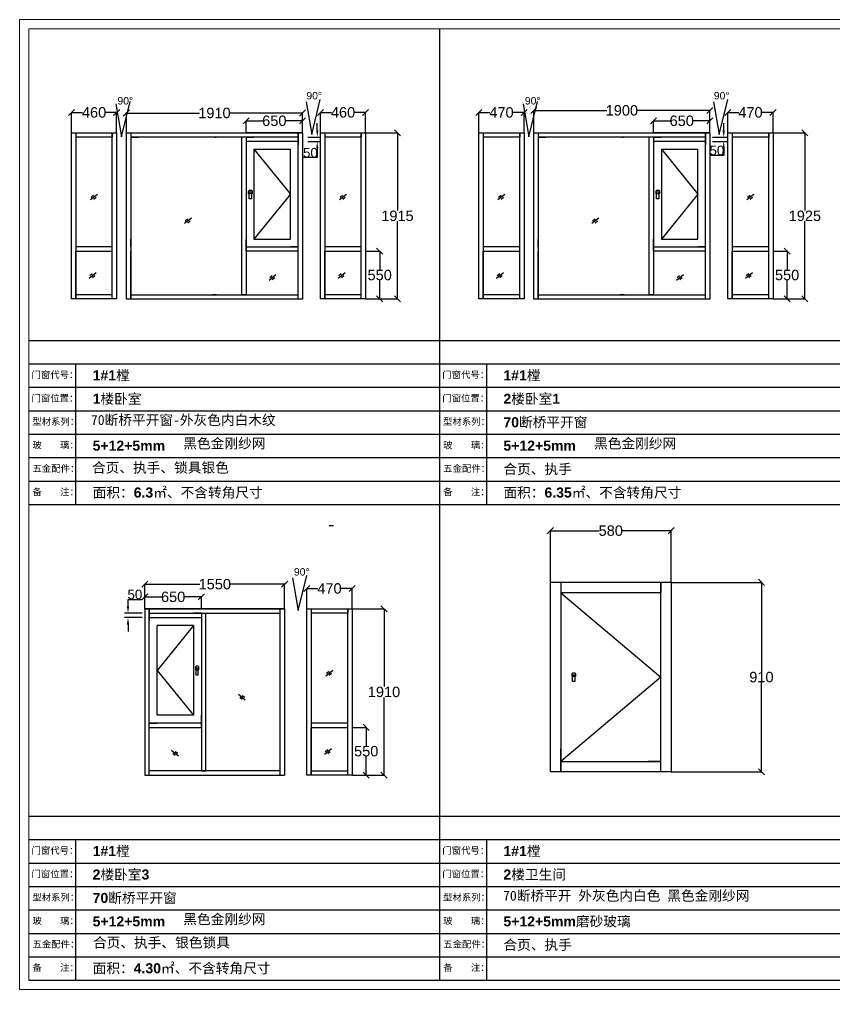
# Model space of a CAD drawing. Header units: inches. Extents: x -138455 to 599497, y -747149 to 13167.
# Drawn here: x 18100 to 27494, y 1802 to 12980 of the extents above; entities that cross this region are included whole.
import ezdxf

# ---------------------------------------------------------------- set-up
doc = ezdxf.new("R2010")
doc.units = ezdxf.units.IN
doc.header["$MEASUREMENT"] = 0
doc.header["$PDMODE"] = 35
doc.header["$PDSIZE"] = -3
doc.layers.add('0 @ 1', color=7, linetype='Continuous')
doc.styles.add('Annotative', font='arialbd.ttf')
doc.styles.add('MtXpl_', font='')
doc.styles.get("Standard").update_dxf_attribs({"font": 'arial.ttf'})
doc.styles.get('MtXpl_').set_extended_font_data('SimSun')
doc.dimstyles.new('Annotative', dxfattribs={"dimscale": 0, "dimtxt": 120, "dimasz": 70, "dimexe": 0.18, "dimexo": 0.0625, "dimgap": 0.09, "dimtad": 0, "dimtih": 1, "dimtoh": 1, "dimdec": 0, "dimzin": 0, "dimdsep": 46, "dimtxsty": 'Standard', "dimblk": 'OBLIQUE', "dimcen": 0.09, "dimadec": 0, "dimazin": 0, "dimtfac": 1, "dimtdec": 0, "dimtofl": 0, "dimtmove": 0, "dimatfit": 3, "dimfxl": 0, "dimtolj": 1, "dimtzin": 0, "dimarcsym": 0})
doc.dimstyles.get("Standard").update_dxf_attribs({"dimtxt": 80, "dimasz": 70, "dimexe": 40, "dimexo": 80, "dimgap": 0, "dimtad": 1, "dimtih": 1, "dimtoh": 1, "dimdec": 0, "dimzin": 0, "dimdsep": 46, "dimtxsty": 'Standard', "dimcen": 0.09, "dimadec": 0, "dimazin": 0, "dimtfac": 1, "dimtdec": 0, "dimtofl": 0, "dimtmove": 0, "dimatfit": 3, "dimfxl": 0, "dimtolj": 1, "dimtzin": 0, "dimarcsym": 0})

# ---------------------------------------------------------------- blocks, each defined once
blk = doc.blocks.new('_Oblique')
at = {"color": 0, "linetype": 'ByBlock', "lineweight": -2}
blk.add_line((-0.5, -0.5), (0.5, 0.5), dxfattribs=at)
blk = doc.blocks.new('*D333')
at = {"color": 0, "lineweight": -2, "transparency": 16777216}
for p, q in [((23396, 11674), (23396, 11908)), ((23396, 11908), (23521, 11908)), ((23916, 11908), (23791, 11908)), ((23916, 11674), (23916, 11908))]:
    blk.add_line(p, q, dxfattribs=at)
at = {"layer": 'Defpoints', "color": 0, "transparency": 16777216}
for p in [(23916, 11908), (23396, 11674), (23916, 11674)]:
    blk.add_point(p, dxfattribs=at)
at = {"color": 0, "lineweight": -2, "transparency": 16777216, "xscale": 70, "yscale": 70, "zscale": 70, "rotation": 180}
blk.add_blockref('_Oblique', (23396, 11908), dxfattribs=at)
at = {"color": 0, "lineweight": -2, "transparency": 16777216, "xscale": 70, "yscale": 70, "zscale": 70}
blk.add_blockref('_Oblique', (23916, 11908), dxfattribs=at)
at = {"color": 0, "transparency": 16777216, "insert": (23656, 11908), "char_height": 120, "attachment_point": 5}
blk.add_mtext('\\A1;470', dxfattribs=at)
blk = doc.blocks.new('*D334')
at = {"color": 0, "lineweight": -2, "transparency": 16777216}
for p, q in [((26265, 11674), (26265, 11908)), ((26265, 11908), (26390, 11908)), ((26785, 11908), (26660, 11908)), ((26785, 11674), (26785, 11908))]:
    blk.add_line(p, q, dxfattribs=at)
at = {"layer": 'Defpoints', "color": 0, "transparency": 16777216}
for p in [(26785, 11908), (26265, 11674), (26785, 11674)]:
    blk.add_point(p, dxfattribs=at)
at = {"color": 0, "lineweight": -2, "transparency": 16777216, "xscale": 70, "yscale": 70, "zscale": 70, "rotation": 180}
blk.add_blockref('_Oblique', (26265, 11908), dxfattribs=at)
at = {"color": 0, "lineweight": -2, "transparency": 16777216, "xscale": 70, "yscale": 70, "zscale": 70}
blk.add_blockref('_Oblique', (26785, 11908), dxfattribs=at)
at = {"color": 0, "transparency": 16777216, "insert": (26525, 11908), "char_height": 120, "attachment_point": 5}
blk.add_mtext('\\A1;470', dxfattribs=at)
blk = doc.blocks.new('*D335')
at = {"color": 0, "lineweight": -2, "transparency": 16777216}
for p, q in [((26785, 11674), (27153, 11674)), ((27152, 11674), (27152, 10777)), ((27152, 9759), (27152, 10655)), ((26785, 9759), (27153, 9759))]:
    blk.add_line(p, q, dxfattribs=at)
at = {"layer": 'Defpoints', "color": 0, "transparency": 16777216}
for p in [(26785, 11674), (26785, 9759), (27152, 9759)]:
    blk.add_point(p, dxfattribs=at)
at = {"color": 0, "lineweight": -2, "transparency": 16777216, "xscale": 70, "yscale": 70, "zscale": 70}
for p, rotation in [((27152, 11674), 90), ((27152, 9759), 270)]:
    blk.add_blockref('_Oblique', p, dxfattribs=dict(at, rotation=rotation))
at = {"color": 0, "transparency": 16777216, "insert": (27152, 10716), "char_height": 120, "attachment_point": 5}
blk.add_mtext('\\A1;1925', dxfattribs=at)
blk = doc.blocks.new('*D336')
at = {"color": 0, "lineweight": -2, "transparency": 16777216}
for p, q in [((26785, 10309), (26947, 10309)), ((26947, 10309), (26947, 10095)), ((26947, 9759), (26947, 9972)), ((26785, 9759), (26947, 9759))]:
    blk.add_line(p, q, dxfattribs=at)
at = {"layer": 'Defpoints', "color": 0, "transparency": 16777216}
for p in [(26785, 10309), (26947, 10309), (26785, 9759)]:
    blk.add_point(p, dxfattribs=at)
at = {"color": 0, "lineweight": -2, "transparency": 16777216, "xscale": 70, "yscale": 70, "zscale": 70}
for p, rotation in [((26947, 10309), 90), ((26947, 9759), 270)]:
    blk.add_blockref('_Oblique', p, dxfattribs=dict(at, rotation=rotation))
at = {"color": 0, "transparency": 16777216, "insert": (26947, 10034), "char_height": 120, "attachment_point": 5}
blk.add_mtext('\\A1;550', dxfattribs=at)
blk = doc.blocks.new('*D337')
at = {"color": 0, "lineweight": -2, "transparency": 16777216}
for p, q in [((25408, 11673), (25408, 11811)), ((25408, 11811), (25600, 11811)), ((26058, 11811), (25866, 11811)), ((26058, 11673), (26058, 11811))]:
    blk.add_line(p, q, dxfattribs=at)
at = {"layer": 'Defpoints', "color": 0, "transparency": 16777216}
for p in [(25408, 11811), (25408, 11673), (26058, 11673)]:
    blk.add_point(p, dxfattribs=at)
at = {"color": 0, "lineweight": -2, "transparency": 16777216, "xscale": 70, "yscale": 70, "zscale": 70, "rotation": 180}
blk.add_blockref('_Oblique', (25408, 11811), dxfattribs=at)
at = {"color": 0, "lineweight": -2, "transparency": 16777216, "xscale": 70, "yscale": 70, "zscale": 70}
blk.add_blockref('_Oblique', (26058, 11811), dxfattribs=at)
at = {"color": 0, "transparency": 16777216, "insert": (25733, 11811), "char_height": 120, "attachment_point": 5}
blk.add_mtext('\\A1;650', dxfattribs=at)
blk = doc.blocks.new('*D338')
at = {"color": 0, "lineweight": -2, "transparency": 16777216}
for p, q in [((24028, 11673), (24028, 11932)), ((24028, 11931), (24869, 11931)), ((26058, 11931), (25216, 11931)), ((26058, 11673), (26058, 11932))]:
    blk.add_line(p, q, dxfattribs=at)
at = {"layer": 'Defpoints', "color": 0, "transparency": 16777216}
for p in [(26058, 11931), (24028, 11673), (26058, 11673)]:
    blk.add_point(p, dxfattribs=at)
at = {"color": 0, "lineweight": -2, "transparency": 16777216, "xscale": 70, "yscale": 70, "zscale": 70, "rotation": 180}
blk.add_blockref('_Oblique', (24028, 11931), dxfattribs=at)
at = {"color": 0, "lineweight": -2, "transparency": 16777216, "xscale": 70, "yscale": 70, "zscale": 70}
blk.add_blockref('_Oblique', (26058, 11931), dxfattribs=at)
at = {"color": 0, "transparency": 16777216, "insert": (25043, 11931), "char_height": 120, "attachment_point": 5}
blk.add_mtext('\\A1;1900', dxfattribs=at)
blk = doc.blocks.new('*D350')
at = {"color": 0, "lineweight": -2, "transparency": 16777216}
for p, q in [((21414, 6188), (21414, 6423)), ((21414, 6423), (21539, 6423)), ((21934, 6423), (21809, 6423)), ((21934, 6188), (21934, 6423))]:
    blk.add_line(p, q, dxfattribs=at)
at = {"layer": 'Defpoints', "color": 0, "transparency": 16777216}
for p in [(21934, 6423), (21414, 6188), (21934, 6188)]:
    blk.add_point(p, dxfattribs=at)
at = {"color": 0, "lineweight": -2, "transparency": 16777216, "xscale": 70, "yscale": 70, "zscale": 70, "rotation": 180}
blk.add_blockref('_Oblique', (21414, 6423), dxfattribs=at)
at = {"color": 0, "lineweight": -2, "transparency": 16777216, "xscale": 70, "yscale": 70, "zscale": 70}
blk.add_blockref('_Oblique', (21934, 6423), dxfattribs=at)
at = {"color": 0, "transparency": 16777216, "insert": (21674, 6423), "char_height": 120, "attachment_point": 5}
blk.add_mtext('\\A1;470', dxfattribs=at)
blk = doc.blocks.new('*D351')
at = {"color": 0, "lineweight": -2, "transparency": 16777216}
for p, q in [((21934, 6188), (22302, 6188)), ((22302, 6188), (22302, 5292)), ((22302, 4273), (22302, 5169)), ((21934, 4273), (22302, 4273))]:
    blk.add_line(p, q, dxfattribs=at)
at = {"layer": 'Defpoints', "color": 0, "transparency": 16777216}
for p in [(21934, 6188), (21934, 4273), (22302, 4273)]:
    blk.add_point(p, dxfattribs=at)
at = {"color": 0, "lineweight": -2, "transparency": 16777216, "xscale": 70, "yscale": 70, "zscale": 70}
for p, rotation in [((22302, 6188), 90), ((22302, 4273), 270)]:
    blk.add_blockref('_Oblique', p, dxfattribs=dict(at, rotation=rotation))
at = {"color": 0, "transparency": 16777216, "insert": (22302, 5231), "char_height": 120, "attachment_point": 5}
blk.add_mtext('\\A1;1910', dxfattribs=at)
blk = doc.blocks.new('*D352')
at = {"color": 0, "lineweight": -2, "transparency": 16777216}
for p, q in [((21934, 4823), (22097, 4823)), ((22097, 4823), (22097, 4610)), ((22097, 4273), (22097, 4487)), ((21934, 4273), (22097, 4273))]:
    blk.add_line(p, q, dxfattribs=at)
at = {"layer": 'Defpoints', "color": 0, "transparency": 16777216}
for p in [(21934, 4823), (22097, 4823), (21934, 4273)]:
    blk.add_point(p, dxfattribs=at)
at = {"color": 0, "lineweight": -2, "transparency": 16777216, "xscale": 70, "yscale": 70, "zscale": 70}
for p, rotation in [((22097, 4823), 90), ((22097, 4273), 270)]:
    blk.add_blockref('_Oblique', p, dxfattribs=dict(at, rotation=rotation))
at = {"color": 0, "transparency": 16777216, "insert": (22097, 4548), "char_height": 120, "attachment_point": 5}
blk.add_mtext('\\A1;550', dxfattribs=at)
blk = doc.blocks.new('*D359')
at = {"color": 0, "lineweight": -2, "transparency": 16777216}
for p, q in [((24219, 6495), (24219, 7089)), ((24219, 7089), (24783, 7089)), ((25611, 7089), (25048, 7089)), ((25611, 6495), (25611, 7089))]:
    blk.add_line(p, q, dxfattribs=at)
at = {"layer": 'Defpoints', "color": 0, "transparency": 16777216}
for p in [(25611, 7089), (24219, 6494), (25611, 6494)]:
    blk.add_point(p, dxfattribs=at)
at = {"color": 0, "lineweight": -2, "transparency": 16777216, "xscale": 70, "yscale": 70, "zscale": 70, "rotation": 180}
blk.add_blockref('_Oblique', (24219, 7089), dxfattribs=at)
at = {"color": 0, "lineweight": -2, "transparency": 16777216, "xscale": 70, "yscale": 70, "zscale": 70}
blk.add_blockref('_Oblique', (25611, 7089), dxfattribs=at)
at = {"color": 0, "transparency": 16777216, "insert": (24915, 7089), "char_height": 120, "attachment_point": 5}
blk.add_mtext('\\A1;580', dxfattribs=at)
blk = doc.blocks.new('*D360')
at = {"color": 0, "lineweight": -2, "transparency": 16777216}
for p, q in [((25611, 6494), (26651, 6494)), ((26651, 6494), (26651, 5464)), ((26651, 4310), (26651, 5341)), ((25611, 4310), (26651, 4310))]:
    blk.add_line(p, q, dxfattribs=at)
at = {"layer": 'Defpoints', "color": 0, "transparency": 16777216}
for p in [(25611, 6494), (25611, 4310), (26651, 4310)]:
    blk.add_point(p, dxfattribs=at)
at = {"color": 0, "lineweight": -2, "transparency": 16777216, "xscale": 70, "yscale": 70, "zscale": 70}
for p, rotation in [((26651, 6494), 90), ((26651, 4310), 270)]:
    blk.add_blockref('_Oblique', p, dxfattribs=dict(at, rotation=rotation))
at = {"color": 0, "transparency": 16777216, "insert": (26651, 5402), "char_height": 120, "attachment_point": 5}
blk.add_mtext('\\A1;910', dxfattribs=at)
blk = doc.blocks.new('*D339')
at = {"color": 0, "lineweight": -2, "transparency": 16777216}
for p, q in [((19547, 6188), (19547, 6326)), ((19547, 6326), (19739, 6326)), ((20197, 6326), (20005, 6326)), ((20197, 6188), (20197, 6326))]:
    blk.add_line(p, q, dxfattribs=at)
at = {"layer": 'Defpoints', "color": 0, "transparency": 16777216}
for p in [(20197, 6326), (19547, 6188), (20197, 6188)]:
    blk.add_point(p, dxfattribs=at)
at = {"color": 0, "lineweight": -2, "transparency": 16777216, "xscale": 70, "yscale": 70, "zscale": 70, "rotation": 180}
blk.add_blockref('_Oblique', (19547, 6326), dxfattribs=at)
at = {"color": 0, "lineweight": -2, "transparency": 16777216, "xscale": 70, "yscale": 70, "zscale": 70}
blk.add_blockref('_Oblique', (20197, 6326), dxfattribs=at)
at = {"color": 0, "transparency": 16777216, "insert": (19872, 6326), "char_height": 120, "attachment_point": 5}
blk.add_mtext('\\A1;650', dxfattribs=at)
blk = doc.blocks.new('*D340')
at = {"color": 0, "lineweight": -2, "transparency": 16777216}
for p, q in [((19547, 6188), (19547, 6472)), ((19547, 6472), (20179, 6472)), ((21157, 6472), (20525, 6472)), ((21157, 6188), (21157, 6472))]:
    blk.add_line(p, q, dxfattribs=at)
at = {"layer": 'Defpoints', "color": 0, "transparency": 16777216}
for p in [(19547, 6472), (19547, 6188), (21157, 6188)]:
    blk.add_point(p, dxfattribs=at)
at = {"color": 0, "lineweight": -2, "transparency": 16777216, "xscale": 70, "yscale": 70, "zscale": 70, "rotation": 180}
blk.add_blockref('_Oblique', (19547, 6472), dxfattribs=at)
at = {"color": 0, "lineweight": -2, "transparency": 16777216, "xscale": 70, "yscale": 70, "zscale": 70}
blk.add_blockref('_Oblique', (21157, 6472), dxfattribs=at)
at = {"color": 0, "transparency": 16777216, "insert": (20352, 6472), "char_height": 120, "attachment_point": 5}
blk.add_mtext('\\A1;1550', dxfattribs=at)
blk = doc.blocks.new('*D361')
at = {"color": 0, "lineweight": -2, "transparency": 16777216}
for p, q in [((18701, 11674), (18701, 11908)), ((18701, 11908), (18826, 11908)), ((19221, 11908), (19096, 11908)), ((19221, 11674), (19221, 11908))]:
    blk.add_line(p, q, dxfattribs=at)
at = {"layer": 'Defpoints', "color": 0, "transparency": 16777216}
for p in [(19221, 11908), (18701, 11674), (19221, 11674)]:
    blk.add_point(p, dxfattribs=at)
at = {"color": 0, "lineweight": -2, "transparency": 16777216, "xscale": 70, "yscale": 70, "zscale": 70, "rotation": 180}
blk.add_blockref('_Oblique', (18701, 11908), dxfattribs=at)
at = {"color": 0, "lineweight": -2, "transparency": 16777216, "xscale": 70, "yscale": 70, "zscale": 70}
blk.add_blockref('_Oblique', (19221, 11908), dxfattribs=at)
at = {"color": 0, "transparency": 16777216, "insert": (18961, 11908), "char_height": 120, "attachment_point": 5}
blk.add_mtext('\\A1;460', dxfattribs=at)
blk = doc.blocks.new('*D362')
at = {"color": 0, "lineweight": -2, "transparency": 16777216}
for p, q in [((19333, 11672), (19333, 11901)), ((19333, 11901), (20175, 11901)), ((21363, 11901), (20521, 11901)), ((21363, 11672), (21363, 11901))]:
    blk.add_line(p, q, dxfattribs=at)
at = {"layer": 'Defpoints', "color": 0, "transparency": 16777216}
for p in [(21363, 11901), (19333, 11672), (21363, 11672)]:
    blk.add_point(p, dxfattribs=at)
at = {"color": 0, "lineweight": -2, "transparency": 16777216, "xscale": 70, "yscale": 70, "zscale": 70, "rotation": 180}
blk.add_blockref('_Oblique', (19333, 11901), dxfattribs=at)
at = {"color": 0, "lineweight": -2, "transparency": 16777216, "xscale": 70, "yscale": 70, "zscale": 70}
blk.add_blockref('_Oblique', (21363, 11901), dxfattribs=at)
at = {"color": 0, "transparency": 16777216, "insert": (20348, 11901), "char_height": 120, "attachment_point": 5}
blk.add_mtext('\\A1;1910', dxfattribs=at)
blk = doc.blocks.new('*D363')
at = {"color": 0, "lineweight": -2, "transparency": 16777216}
for p, q in [((21570, 11674), (21570, 11908)), ((21570, 11908), (21695, 11908)), ((22090, 11908), (21965, 11908)), ((22090, 11674), (22090, 11908))]:
    blk.add_line(p, q, dxfattribs=at)
at = {"layer": 'Defpoints', "color": 0, "transparency": 16777216}
for p in [(22090, 11908), (21570, 11674), (22090, 11674)]:
    blk.add_point(p, dxfattribs=at)
at = {"color": 0, "lineweight": -2, "transparency": 16777216, "xscale": 70, "yscale": 70, "zscale": 70, "rotation": 180}
blk.add_blockref('_Oblique', (21570, 11908), dxfattribs=at)
at = {"color": 0, "lineweight": -2, "transparency": 16777216, "xscale": 70, "yscale": 70, "zscale": 70}
blk.add_blockref('_Oblique', (22090, 11908), dxfattribs=at)
at = {"color": 0, "transparency": 16777216, "insert": (21830, 11908), "char_height": 120, "attachment_point": 5}
blk.add_mtext('\\A1;460', dxfattribs=at)
blk = doc.blocks.new('*D364')
at = {"color": 0, "lineweight": -2, "transparency": 16777216}
for p, q in [((22090, 11674), (22458, 11674)), ((22457, 11674), (22457, 10777)), ((22457, 9759), (22457, 10655)), ((22090, 9759), (22458, 9759))]:
    blk.add_line(p, q, dxfattribs=at)
at = {"layer": 'Defpoints', "color": 0, "transparency": 16777216}
for p in [(22090, 11674), (22090, 9759), (22457, 9759)]:
    blk.add_point(p, dxfattribs=at)
at = {"color": 0, "lineweight": -2, "transparency": 16777216, "xscale": 70, "yscale": 70, "zscale": 70}
for p, rotation in [((22457, 11674), 90), ((22457, 9759), 270)]:
    blk.add_blockref('_Oblique', p, dxfattribs=dict(at, rotation=rotation))
at = {"color": 0, "transparency": 16777216, "insert": (22457, 10716), "char_height": 120, "attachment_point": 5}
blk.add_mtext('\\A1;1915', dxfattribs=at)
blk = doc.blocks.new('*D365')
at = {"color": 0, "lineweight": -2, "transparency": 16777216}
for p, q in [((22090, 10309), (22252, 10309)), ((22252, 10309), (22252, 10095)), ((22252, 9759), (22252, 9972)), ((22090, 9759), (22252, 9759))]:
    blk.add_line(p, q, dxfattribs=at)
at = {"layer": 'Defpoints', "color": 0, "transparency": 16777216}
for p in [(22090, 10309), (22252, 10309), (22090, 9759)]:
    blk.add_point(p, dxfattribs=at)
at = {"color": 0, "lineweight": -2, "transparency": 16777216, "xscale": 70, "yscale": 70, "zscale": 70}
for p, rotation in [((22252, 10309), 90), ((22252, 9759), 270)]:
    blk.add_blockref('_Oblique', p, dxfattribs=dict(at, rotation=rotation))
at = {"color": 0, "transparency": 16777216, "insert": (22252, 10034), "char_height": 120, "attachment_point": 5}
blk.add_mtext('\\A1;550', dxfattribs=at)
blk = doc.blocks.new('*D366')
at = {"color": 0, "lineweight": -2, "transparency": 16777216}
for p, q in [((20713, 11673), (20713, 11811)), ((20713, 11811), (20905, 11811)), ((21363, 11811), (21171, 11811)), ((21363, 11673), (21363, 11811))]:
    blk.add_line(p, q, dxfattribs=at)
at = {"layer": 'Defpoints', "color": 0, "transparency": 16777216}
for p in [(20713, 11811), (20713, 11673), (21363, 11673)]:
    blk.add_point(p, dxfattribs=at)
at = {"color": 0, "lineweight": -2, "transparency": 16777216, "xscale": 70, "yscale": 70, "zscale": 70, "rotation": 180}
blk.add_blockref('_Oblique', (20713, 11811), dxfattribs=at)
at = {"color": 0, "lineweight": -2, "transparency": 16777216, "xscale": 70, "yscale": 70, "zscale": 70}
blk.add_blockref('_Oblique', (21363, 11811), dxfattribs=at)
at = {"color": 0, "transparency": 16777216, "insert": (21038, 11811), "char_height": 120, "attachment_point": 5}
blk.add_mtext('\\A1;650', dxfattribs=at)
blk = doc.blocks.new('*D332')
at = {"color": 0, "lineweight": -2, "transparency": 16777216}
for p, q in [((21533, 11703), (21533, 11783)), ((21423, 11623), (21573, 11623)), ((21423, 11573), (21573, 11573)), ((21533, 11493), (21533, 11387)), ((21533, 11387), (21376, 11387))]:
    blk.add_line(p, q, dxfattribs=at)
at = {"color": 0, "transparency": 16777216}
for points in [[(21520, 11703), (21546, 11703), (21533, 11623)], [(21520, 11493), (21546, 11493), (21533, 11573)]]:
    blk.add_solid(points, dxfattribs=at)
at = {"layer": 'Defpoints', "color": 0, "transparency": 16777216}
for p in [(21343, 11623), (21343, 11573), (21533, 11573)]:
    blk.add_point(p, dxfattribs=at)
at = {"color": 0, "transparency": 16777216, "insert": (21454, 11443), "char_height": 110, "attachment_point": 5}
blk.add_mtext('\\A1;50', dxfattribs=at)
blk = doc.blocks.new('*D367')
at = {"color": 0, "lineweight": -2, "transparency": 16777216}
for p, q in [((26217, 11703), (26217, 11783)), ((26088, 11623), (26257, 11623)), ((26088, 11573), (26257, 11573)), ((26217, 11413), (26060, 11413)), ((26217, 11493), (26217, 11413))]:
    blk.add_line(p, q, dxfattribs=at)
at = {"color": 0, "transparency": 16777216}
for points in [[(26203, 11703), (26230, 11703), (26217, 11623)], [(26203, 11493), (26230, 11493), (26217, 11573)]]:
    blk.add_solid(points, dxfattribs=at)
at = {"layer": 'Defpoints', "color": 0, "transparency": 16777216}
for p in [(26008, 11623), (26008, 11573), (26217, 11623)]:
    blk.add_point(p, dxfattribs=at)
at = {"color": 0, "transparency": 16777216, "insert": (26138, 11469), "char_height": 110, "attachment_point": 5}
blk.add_mtext('\\A1;50', dxfattribs=at)
blk = doc.blocks.new('*D369')
at = {"color": 0, "lineweight": -2, "transparency": 16777216}
for p, q in [((19352, 6218), (19352, 6298)), ((19352, 6298), (19509, 6298)), ((19517, 6138), (19312, 6138)), ((19517, 6088), (19312, 6088)), ((19352, 6008), (19352, 5928))]:
    blk.add_line(p, q, dxfattribs=at)
at = {"color": 0, "transparency": 16777216}
for points in [[(19339, 6218), (19365, 6218), (19352, 6138)], [(19339, 6008), (19365, 6008), (19352, 6088)]]:
    blk.add_solid(points, dxfattribs=at)
at = {"layer": 'Defpoints', "color": 0, "transparency": 16777216}
for p in [(19352, 6138), (19597, 6138), (19597, 6088)]:
    blk.add_point(p, dxfattribs=at)
at = {"color": 0, "transparency": 16777216, "insert": (19431, 6354), "char_height": 110, "attachment_point": 5}
blk.add_mtext('\\A1;50', dxfattribs=at)

msp = doc.modelspace()

# ---------------------------------------------------------------- linework, layer by layer
at = {"lineweight": 5}
for p, q in [((18100.4, 12979.8), (34138.4, 12979.8)), ((18100.4, 12979.8), (18100.4, 1801.8)), ((18208.4, 12871.8), (34030.4, 12871.8)), ((18208.4, 12871.8), (18208.4, 1909.8)), ((18208.4, 1909.8), (34030.4, 1909.8)), ((18100.4, 1801.8), (34138.4, 1801.8))]:
    msp.add_line(p, q, dxfattribs=at)
for p, q in [((22942, 12871.8), (22942, 1909.8)), ((19211.2, 12005.5), (19276.9, 11628.1)), ((19276.9, 11628.1), (19374.9, 12032)), ((21404, 12031.9), (21469.7, 11654.5)), ((21469.7, 11654.5), (21567.6, 12058.4)), ((23906.2, 12005.5), (23971.9, 11628.1)), ((23971.9, 11628.1), (24069.8, 12032)), ((26099, 12031.9), (26164.6, 11654.5)), ((26164.6, 11654.5), (26262.6, 12058.4)), ((18701.2, 11673.6), (19221.2, 11673.6)), ((18701.2, 9758.6), (18701.2, 11673.6)), ((18701.2, 11673.6), (18751.2, 11673.6)), ((18751.2, 11673.6), (18751.2, 9758.6)), ((19171.2, 9758.6), (19171.2, 11673.6)), ((19171.2, 11673.6), (19171.2, 11623.6)), ((19221.2, 11673.6), (19221.2, 9758.6)), ((19332.9, 11672.9), (21362.9, 11672.9)), ((19332.9, 9757.9), (19332.9, 11672.9)), ((19332.9, 11672.9), (19382.9, 11672.9)), ((19382.9, 11672.9), (19382.9, 9757.9)), ((21362.9, 11672.9), (20712.9, 11672.9)), ((21312.9, 9757.9), (21312.9, 11672.9)), ((21312.9, 11672.9), (21312.9, 11622.9)), ((21362.9, 11672.9), (21362.9, 9757.9)), ((21570, 11673.6), (22090, 11673.6)), ((21570, 9758.6), (21570, 11673.6)), ((21570, 11673.6), (21620, 11673.6)), ((21620, 11673.6), (21620, 9758.6)), ((22040, 9758.6), (22040, 11673.6)), ((22040, 11673.6), (22040, 11623.6)), ((22090, 11673.6), (22090, 9758.6)), ((23396.2, 11673.6), (23916.2, 11673.6)), ((23396.2, 9758.6), (23396.2, 11673.6)), ((23396.2, 11673.6), (23446.2, 11673.6)), ((23446.2, 11673.6), (23446.2, 9758.6)), ((23866.2, 9758.6), (23866.2, 11673.6)), ((23866.2, 11673.6), (23866.2, 11623.6)), ((23916.2, 11673.6), (23916.2, 9758.6)), ((24027.9, 11672.9), (26057.9, 11672.9)), ((24027.9, 9757.9), (24027.9, 11672.9)), ((24027.9, 11672.9), (24077.9, 11672.9)), ((24077.9, 11672.9), (24077.9, 9757.9)), ((26057.9, 11672.9), (25407.9, 11672.9)), ((26007.9, 9757.9), (26007.9, 11672.9)), ((26007.9, 11672.9), (26007.9, 11622.9)), ((26057.9, 11672.9), (26057.9, 9757.9)), ((26265, 11673.6), (26785, 11673.6)), ((26265, 9758.6), (26265, 11673.6)), ((26265, 11673.6), (26315, 11673.6)), ((26315, 11673.6), (26315, 9758.6)), ((26735, 9758.6), (26735, 11673.6)), ((26735, 11673.6), (26735, 11623.6)), ((26785, 11673.6), (26785, 9758.6)), ((19171.2, 11623.6), (18751.2, 11623.6)), ((21312.9, 11622.9), (19382.9, 11622.9)), ((19382.9, 11622.9), (19472.9, 11622.9)), ((20347.9, 11622.9), (20367.9, 11622.9)), ((20662.9, 9807.9), (20662.9, 11622.9)), ((20712.9, 11622.9), (20712.9, 9807.9)), ((20712.9, 11622.9), (20802.9, 11622.9)), ((20712.9, 11622.9), (20712.9, 11572.9)), ((20712.9, 11622.9), (20712.9, 11532.9)), ((21312.9, 11572.9), (20712.9, 11572.9)), ((20712.9, 11572.9), (20712.9, 11482.9)), ((21312.9, 11622.9), (21312.9, 11532.9)), ((22040, 11623.6), (21620, 11623.6)), ((23866.2, 11623.6), (23446.2, 11623.6)), ((26007.9, 11622.9), (24077.9, 11622.9)), ((24077.9, 11622.9), (24167.9, 11622.9)), ((25042.9, 11622.9), (25062.9, 11622.9)), ((25357.9, 9807.9), (25357.9, 11622.9)), ((25407.9, 11622.9), (25407.9, 9807.9)), ((25407.9, 11622.9), (25497.9, 11622.9)), ((25407.9, 11622.9), (25407.9, 11572.9)), ((25407.9, 11622.9), (25407.9, 11532.9)), ((26007.9, 11572.9), (25407.9, 11572.9)), ((25407.9, 11572.9), (25407.9, 11482.9)), ((26007.9, 11622.9), (26007.9, 11532.9)), ((26735, 11623.6), (26315, 11623.6)), ((20802.9, 11482.9), (20802.9, 10447.9)), ((20802.9, 11482.9), (21222.9, 11482.9)), ((20802.9, 11482.9), (21222.9, 10965.4)), ((21222.9, 10447.9), (21222.9, 11482.9)), ((25497.9, 11482.9), (25497.9, 10447.9)), ((25497.9, 11482.9), (25917.9, 11482.9)), ((25497.9, 11482.9), (25917.9, 10965.4)), ((25917.9, 10447.9), (25917.9, 11482.9)), ((18920.3, 10903.1), (19000.1, 10966.5)), ((18927.5, 10932.9), (18956.1, 10954.5)), ((21222.9, 10965.4), (20802.9, 10447.9)), ((21789.2, 10903.1), (21868.9, 10966.5)), ((21796.3, 10932.9), (21824.9, 10954.5)), ((23615.3, 10903.1), (23695, 10966.5)), ((23622.4, 10932.9), (23651.1, 10954.5)), ((25917.9, 10965.4), (25497.9, 10447.9)), ((26484.2, 10903.1), (26563.9, 10966.5)), ((26491.3, 10932.9), (26519.9, 10954.5)), ((18957.4, 10910), (18985.3, 10932.9)), ((21826.2, 10910), (21854.2, 10932.9)), ((23652.3, 10910), (23680.3, 10932.9)), ((26521.2, 10910), (26549.2, 10932.9)), ((20003.5, 10630.7), (20083.2, 10694)), ((20010.6, 10660.4), (20039.2, 10682)), ((20040.5, 10637.6), (20068.5, 10660.4)), ((24698.5, 10630.7), (24778.2, 10694)), ((24705.6, 10660.4), (24734.2, 10682)), ((24735.5, 10637.6), (24763.5, 10660.4)), ((19382.9, 10357.9), (19382.9, 10447.9)), ((20712.9, 10357.9), (20712.9, 10447.9)), ((20802.9, 10447.9), (21222.9, 10447.9)), ((24077.9, 10357.9), (24077.9, 10447.9)), ((25407.9, 10357.9), (25407.9, 10447.9)), ((25497.9, 10447.9), (25917.9, 10447.9)), ((19171.2, 10358.6), (18751.2, 10358.6)), ((18751.2, 9758.6), (18751.2, 10308.6)), ((18751.2, 10308.6), (19171.2, 10308.6)), ((19171.2, 10308.6), (19171.2, 10358.6)), ((19382.9, 9757.9), (19382.9, 10307.9)), ((20712.9, 10307.9), (20712.9, 10357.9)), ((20712.9, 10357.9), (21312.9, 10357.9)), ((21312.9, 10307.9), (20712.9, 10307.9)), ((21312.9, 10357.9), (21222.9, 10357.9)), ((21312.9, 10307.9), (21312.9, 10357.9)), ((21312.9, 9757.9), (21312.9, 10307.9)), ((22040, 10358.6), (21620, 10358.6)), ((21620, 9758.6), (21620, 10308.6)), ((21620, 10308.6), (22040, 10308.6)), ((22040, 10308.6), (22040, 10358.6)), ((23866.2, 10358.6), (23446.2, 10358.6)), ((23446.2, 9758.6), (23446.2, 10308.6)), ((23446.2, 10308.6), (23866.2, 10308.6)), ((23866.2, 10308.6), (23866.2, 10358.6)), ((24077.9, 9757.9), (24077.9, 10307.9)), ((25407.9, 10307.9), (25407.9, 10357.9)), ((25407.9, 10357.9), (26007.9, 10357.9)), ((26007.9, 10307.9), (25407.9, 10307.9)), ((26007.9, 10357.9), (25917.9, 10357.9)), ((26007.9, 10307.9), (26007.9, 10357.9)), ((26007.9, 9757.9), (26007.9, 10307.9)), ((26735, 10358.6), (26315, 10358.6)), ((26315, 9758.6), (26315, 10308.6)), ((26315, 10308.6), (26735, 10308.6)), ((26735, 10308.6), (26735, 10358.6)), ((18904.8, 10000.2), (18984.5, 10063.6)), ((21773.6, 10000.2), (21853.3, 10063.6)), ((23599.7, 10000.2), (23679.5, 10063.6)), ((26468.6, 10000.2), (26548.3, 10063.6)), ((18911.9, 10030), (18940.5, 10051.6)), ((18941.8, 10007.1), (18969.8, 10030)), ((20977.6, 9976.9), (21057.3, 10040.2)), ((20984.7, 10006.6), (21013.3, 10028.2)), ((21014.6, 9983.8), (21042.6, 10006.6)), ((21780.7, 10030), (21809.3, 10051.6)), ((21810.6, 10007.1), (21838.6, 10030)), ((23606.8, 10030), (23635.5, 10051.6)), ((23636.7, 10007.1), (23664.7, 10030)), ((25672.5, 9976.9), (25752.3, 10040.2)), ((25679.6, 10006.6), (25708.3, 10028.2)), ((25709.5, 9983.8), (25737.5, 10006.6)), ((26475.7, 10030), (26504.3, 10051.6)), ((26505.6, 10007.1), (26533.6, 10030)), ((19221.2, 9758.6), (18701.2, 9758.6)), ((18751.2, 9758.6), (18751.2, 9808.6)), ((18751.2, 9808.6), (19171.2, 9808.6)), ((19221.2, 9758.6), (19171.2, 9758.6)), ((21362.9, 9757.9), (19332.9, 9757.9)), ((19382.9, 9757.9), (19382.9, 9807.9)), ((19382.9, 9807.9), (21312.9, 9807.9)), ((20372.9, 9807.9), (20322.9, 9807.9)), ((20712.9, 9807.9), (20662.9, 9807.9)), ((21362.9, 9757.9), (21312.9, 9757.9)), ((22090, 9758.6), (21570, 9758.6)), ((21620, 9758.6), (21620, 9808.6)), ((21620, 9808.6), (22040, 9808.6)), ((22090, 9758.6), (22040, 9758.6)), ((23916.2, 9758.6), (23396.2, 9758.6)), ((23446.2, 9758.6), (23446.2, 9808.6)), ((23446.2, 9808.6), (23866.2, 9808.6)), ((23916.2, 9758.6), (23866.2, 9758.6)), ((26057.9, 9757.9), (24027.9, 9757.9)), ((24077.9, 9757.9), (24077.9, 9807.9)), ((24077.9, 9807.9), (26007.9, 9807.9)), ((25067.9, 9807.9), (25017.9, 9807.9)), ((25407.9, 9807.9), (25357.9, 9807.9)), ((26057.9, 9757.9), (26007.9, 9757.9)), ((26785, 9758.6), (26265, 9758.6)), ((26315, 9758.6), (26315, 9808.6)), ((26315, 9808.6), (26735, 9808.6)), ((26785, 9758.6), (26735, 9758.6)), ((18208.4, 9280.8), (32410.4, 9280.8)), ((18208.4, 9010.8), (32410.4, 9010.8)), ((18748.4, 9010.8), (18748.4, 7390.8)), ((23482, 9010.8), (23482, 7390.8)), ((18208.4, 8740.8), (32410.4, 8740.8)), ((18208.4, 8470.8), (32410.4, 8470.8)), ((18208.4, 8200.8), (32410.4, 8200.8)), ((18208.4, 7930.8), (32410.4, 7930.8)), ((18208.4, 7660.8), (32410.4, 7660.8)), ((18208.4, 7390.8), (32410.4, 7390.8)), ((21721, 7145.3), (21671, 7145.3)), ((21248.2, 6546.5), (21313.9, 6169.1)), ((21313.9, 6169.1), (21411.9, 6573)), ((24219.2, 6494.5), (25611.2, 6494.5)), ((24219.2, 4310.5), (24219.2, 6494.5)), ((24219.2, 6494.5), (24339.2, 6494.5)), ((24339.2, 6494.5), (24339.2, 4310.5)), ((25491.2, 4310.5), (25491.2, 6494.5)), ((25491.2, 6494.5), (25491.2, 6374.5)), ((25611.2, 6494.5), (25611.2, 4310.5)), ((25491.2, 6374.5), (24339.2, 6374.5)), ((21157, 6187.5), (19547, 6187.5)), ((19547, 6187.5), (19547, 4272.5)), ((19547, 6187.5), (20197, 6187.5)), ((19547, 6187.5), (21157, 6187.5)), ((19597, 4272.5), (19597, 6187.5)), ((19597, 6187.5), (19597, 6137.5)), ((21107, 4272.5), (21107, 6187.5)), ((21157, 6187.5), (21157, 4272.5)), ((21414.3, 6188.2), (21934.3, 6188.2)), ((21414.3, 4273.2), (21414.3, 6188.2)), ((21414.3, 6188.2), (21464.3, 6188.2)), ((21464.3, 6188.2), (21464.3, 4273.2)), ((21884.3, 4273.2), (21884.3, 6188.2)), ((21884.3, 6188.2), (21884.3, 6138.2)), ((21934.3, 6188.2), (21934.3, 4273.2)), ((19597, 6137.5), (21107, 6137.5)), ((19597, 6137.5), (19597, 6047.5)), ((19597, 6087.5), (20197, 6087.5)), ((20197, 6137.5), (20107, 6137.5)), ((20197, 6137.5), (20197, 4322.5)), ((20197, 6137.5), (20197, 6087.5)), ((20197, 6137.5), (20197, 6047.5)), ((20197, 6087.5), (20197, 5997.5)), ((20247, 4322.5), (20247, 6137.5)), ((21884.3, 6138.2), (21464.3, 6138.2)), ((19687, 4962.5), (19687, 5997.5)), ((20107, 5997.5), (19687, 5997.5)), ((20107, 5997.5), (19687, 5480)), ((20107, 5997.5), (20107, 4962.5)), ((19687, 5480), (20107, 4962.5)), ((21633.4, 5417.7), (21713.2, 5481.1)), ((21640.5, 5447.5), (21669.2, 5469.1)), ((21670.4, 5424.6), (21698.4, 5447.5)), ((20703.8, 5136.6), (20624.1, 5199.9)), ((20666.8, 5143.5), (20638.8, 5166.3)), ((20696.7, 5166.3), (20668.1, 5188)), ((20107, 4962.5), (19687, 4962.5)), ((20197, 4872.5), (20197, 4962.5)), ((19597, 4822.5), (19597, 4872.5)), ((20197, 4872.5), (19597, 4872.5)), ((19597, 4872.5), (19687, 4872.5)), ((19597, 4272.5), (19597, 4822.5)), ((19597, 4822.5), (20197, 4822.5)), ((20197, 4822.5), (20197, 4872.5)), ((21884.3, 4873.2), (21464.3, 4873.2)), ((21464.3, 4273.2), (21464.3, 4823.2)), ((21464.3, 4823.2), (21884.3, 4823.2)), ((21884.3, 4823.2), (21884.3, 4873.2)), ((19932.3, 4491.5), (19852.6, 4554.9)), ((19895.3, 4498.4), (19867.3, 4521.3)), ((19925.2, 4521.3), (19896.6, 4542.9)), ((21617.8, 4514.9), (21697.6, 4578.2)), ((21625, 4544.6), (21653.6, 4566.2)), ((21654.9, 4521.8), (21682.8, 4544.6)), ((24339.2, 4430.5), (24339.2, 4574.5)), ((24339.2, 4310.5), (24339.2, 4430.5)), ((24339.2, 4430.5), (25491.2, 4430.5)), ((25491.2, 4430.5), (25347.2, 4430.5)), ((19547, 4272.5), (21157, 4272.5)), ((19547, 4272.5), (19597, 4272.5)), ((21107, 4322.5), (19597, 4322.5)), ((20197, 4322.5), (20247, 4322.5)), ((21934.3, 4273.2), (21414.3, 4273.2)), ((21464.3, 4273.2), (21464.3, 4323.2)), ((21464.3, 4323.2), (21884.3, 4323.2)), ((21934.3, 4273.2), (21884.3, 4273.2)), ((25611.2, 4310.5), (24219.2, 4310.5)), ((25611.2, 4310.5), (25491.2, 4310.5)), ((18208.4, 3799.8), (32410.4, 3799.8)), ((18208.4, 3529.8), (32410.4, 3529.8)), ((18748.4, 3529.8), (18748.4, 1909.8)), ((23482, 3529.8), (23482, 1909.8)), ((18208.4, 3259.8), (32410.4, 3259.8)), ((18208.4, 2989.8), (32410.4, 2989.8)), ((18208.4, 2719.8), (32410.4, 2719.8)), ((18208.4, 2449.8), (32410.4, 2449.8)), ((18208.4, 2179.8), (32410.4, 2179.8)), ((18208.4, 1909.8), (32410.4, 1909.8))]:
    msp.add_line(p, q)
for points in [[(20712.9, 11622.9), (20712.9, 11572.9)], [(25407.9, 11622.9), (25407.9, 11572.9)], [(24339.2, 6374.5), (25491.2, 5402.5), (24339.2, 4430.5)], [(20197, 6137.5), (20197, 6087.5)]]:
    msp.add_lwpolyline(points)
for points in [[(20756.2, 11013.7), (20768, 11013.7, -0.4142136), (20782, 10999.7), (20782, 10970.1), (20742.2, 10970.1), (20742.2, 10999.7, -0.4142136)], [(25451.1, 11013.7), (25463, 11013.7, -0.4142136), (25477, 10999.7), (25477, 10970.1), (25437.1, 10970.1), (25437.1, 10999.7, -0.4142136)], [(20153.7, 5528.4), (20141.9, 5528.4, 0.4142136), (20127.9, 5514.4), (20127.9, 5484.7), (20167.7, 5484.7), (20167.7, 5514.4, 0.4142136)], [(24483.3, 5451.4), (24495.1, 5451.4, -0.4142136), (24509.1, 5437.4), (24509.1, 5407.7), (24469.3, 5407.7), (24469.3, 5437.4, -0.4142136)]]:
    msp.add_lwpolyline(points, format="xyb", close=True)
for points in [[(20748.3, 10991.9), (20748.3, 10991.9), (20775.5, 10991.9), (20775.5, 10991.9), (20775.5, 10913.7), (20775.5, 10913.7), (20748.3, 10913.7), (20748.3, 10913.7)], [(25443.2, 10991.9), (25443.2, 10991.9), (25470.5, 10991.9), (25470.5, 10991.9), (25470.5, 10913.7), (25470.5, 10913.7), (25443.2, 10913.7), (25443.2, 10913.7)], [(20161.6, 5506.5), (20161.6, 5506.5), (20134.4, 5506.5), (20134.4, 5506.5), (20134.4, 5428.4), (20134.4, 5428.4), (20161.6, 5428.4), (20161.6, 5428.4)], [(24475.4, 5429.6), (24475.4, 5429.6), (24502.6, 5429.6), (24502.6, 5429.6), (24502.6, 5351.4), (24502.6, 5351.4), (24475.4, 5351.4), (24475.4, 5351.4)]]:
    msp.add_lwpolyline(points, close=True)

# ---------------------------------------------------------------- texts
for p in [(19230.4, 11999.4), (21407.6, 12058.6), (23925.4, 11999.4), (26102.6, 12058.6), (21264.3, 6571.9)]:
    msp.add_text('90%%D', height=85.53).set_placement(p)
at = {"style": 'MtXpl_'}
for s, p in [('门窗代号：', (18239.7, 8846.4)), ('门窗代号：', (22973.3, 8846.4)), ('门窗位置：', (18239.7, 8576.4)), ('门窗位置：', (22973.3, 8576.4)), ('型材系列：', (18248.8, 8306.8)), ('型材系列：', (22982.4, 8306.8)), ('玻    璃：', (18250.5, 8036.4)), ('玻    璃：', (22984.1, 8036.4)), ('五金配件：', (18250.5, 7766.8)), ('五金配件：', (22984.1, 7766.8)), ('备    注：', (18250.9, 7496.8)), ('备    注：', (22984.6, 7496.8)), ('门窗代号：', (18239.7, 3365.4)), ('门窗代号：', (22973.3, 3365.4)), ('门窗位置：', (18239.7, 3095.4)), ('门窗位置：', (22973.3, 3095.4)), ('型材系列：', (18248.8, 2825.8)), ('型材系列：', (22982.4, 2825.8)), ('玻    璃：', (18250.5, 2555.4)), ('玻    璃：', (22984.1, 2555.4)), ('五金配件：', (18250.5, 2285.8)), ('五金配件：', (22984.1, 2285.8)), ('备    注：', (18250.9, 2015.8)), ('备    注：', (22984.6, 2015.8))]:
    msp.add_text(s, height=77.28, dxfattribs=at).set_placement(p)
at = {"layer": '0 @ 1', "style": 'Annotative'}
for s, height, p in [('1#1樘', 115.64, (18944.4, 8821)), ('1#1樘', 115.64, (23678.1, 8821)), ('1楼卧室', 115.64, (18944.4, 8551)), ('2楼卧室1', 115.64, (23678.1, 8551)), ('70断桥平开窗', 115.64, (23678.1, 8281)), ('5+12+5mm', 115.64, (18944.4, 8011)), ('5+12+5mm', 115.64, (23678.1, 8011)), ('合页、执手', 115.64, (23678.1, 7741)), ('面积：6.3㎡、不含转角尺寸', 115.643, (18944.4, 7471)), ('面积：6.35㎡、不含转角尺寸', 115.643, (23678.1, 7471)), ('1#1樘', 115.64, (18944.4, 3340)), ('1#1樘', 115.64, (23678.1, 3340)), ('2楼卧室3', 115.64, (18944.4, 3070)), ('2楼卫生间', 115.64, (23678.1, 3070)), ('70断桥平开窗', 115.64, (18944.4, 2800)), ('5+12+5mm', 115.64, (18944.4, 2530)), ('5+12+5mm磨砂玻璃', 115.643, (23678.1, 2530)), ('合页、执手', 115.64, (23678.1, 2260)), ('面积：4.30㎡、不含转角尺寸', 115.643, (18944.4, 1990))]:
    msp.add_text(s, height=height, dxfattribs=at).set_placement(p)
at = {"layer": '0 @ 1', "char_height": 115.643, "attachment_point": 1, "style": 'Annotative'}
for s, width, insert in [('{\\fSimSun|b1|i0|c134|p2;70断桥平开窗-外灰色内白木纹}', 2284.048, (18924.9, 8422.6)), ('{\\fSimSun|b1|i0|c134|p2; 黑色金刚纱网}', 2284.048, (19910.3, 8152.6)), ('{\\fSimSun|b1|i0|c134|p2; 黑色金刚纱网}', 2284.048, (24644, 8152.6)), ('{\\fSimSun|b1|i0|c134|p2;合页、执手、锁具银色}', 2284.048, (18936.8, 7873.4)), ('{\\fSimSun|b1|i0|c134|p2;70断桥平开 外灰色内白色 黑色金刚纱网}', 3473.511, (23674.2, 2941.6)), ('{\\fSimSun|b1|i0|c134|p2; 黑色金刚纱网}', 2284.048, (19910.3, 2671.6)), ('{\\fSimSun|b1|i0|c134|p2;合页、执手、银色锁具}', 2284.048, (18948.5, 2401.6))]:
    msp.add_mtext_dynamic_manual_height_columns(s, width=width, gutter_width=903.5, heights=[0], dxfattribs=dict(at, insert=insert))

# ---------------------------------------------------------------- dimensions: what is measured, and where the dimension line sits
for base, p1, p2, picture, middle in [((21533, 11572.9), (21342.9, 11622.9), (21343, 11572.9), '*D332', (21454.4, 11386.6)), ((26216.7, 11622.9), (26007.9, 11572.9), (26007.9, 11622.9), '*D367', (26138.1, 11412.9))]:
    dim = msp.add_linear_dim(base=base, p1=p1, p2=p2, angle=90, dimstyle='Standard', override={"dimtxt": 110, "dimasz": 80})
    dim.commit()
    dim.dimension.update_dxf_attribs({"geometry": picture, "text_midpoint": middle, "dimtype": 160})
dim = msp.add_linear_dim(base=(19351.9, 6137.5), p1=(19597, 6087.5), p2=(19597, 6137.5), angle=90, dimstyle='Standard', override={"dimtxt": 110, "dimasz": 80})
dim.commit()
dim.dimension.update_dxf_attribs({"geometry": '*D369', "text_midpoint": (19430.5, 6353.7)})
at = {"layer": '0 @ 1'}
for base, p1, p2, text, picture, middle in [((19221.2, 11908), (18701.2, 11673.6), (19221.2, 11673.6), '460', '*D361', (18961.2, 11908)), ((21362.9, 11901.3), (19332.9, 11671.8), (21362.9, 11671.8), '1910', '*D362', (20347.9, 11901.3)), ((22090, 11908), (21570, 11673.6), (22090, 11673.6), '460', '*D363', (21830, 11908)), ((23916.2, 11908), (23396.2, 11673.6), (23916.2, 11673.6), '470', '*D333', (23656.2, 11908)), ((26057.9, 11931.4), (24027.9, 11672.9), (26057.9, 11672.9), '1900', '*D338', (25042.9, 11931.4)), ((26785, 11908), (26265, 11673.6), (26785, 11673.6), '470', '*D334', (26525, 11908)), ((25611.2, 7088.7), (24219.2, 6494.5), (25611.2, 6494.5), '580', '*D359', (24915.2, 7088.7)), ((21934.3, 6422.6), (21414.3, 6188.2), (21934.3, 6188.2), '470', '*D350', (21674.3, 6422.6))]:
    dim = msp.add_linear_dim(base=base, p1=p1, p2=p2, text=text, dimstyle='Annotative', override={"dimscale": 1, "dimtix": 0, "dimtofl": 0, "dimtmove": 0, "dimatfit": 1}, dxfattribs=at)
    dim.commit()
    dim.dimension.update_dxf_attribs({"geometry": picture, "text_midpoint": middle})
for base, p1, p2, picture, middle in [((20712.9, 11811.2), (21362.9, 11672.9), (20712.9, 11672.9), '*D366', (21037.9, 11811.2)), ((25407.9, 11811.2), (26057.9, 11672.9), (25407.9, 11672.9), '*D337', (25732.9, 11811.2))]:
    dim = msp.add_linear_dim(base=base, p1=p1, p2=p2, dimstyle='Annotative', override={"dimscale": 1, "dimtix": 0, "dimtofl": 0, "dimtmove": 0, "dimatfit": 1}, dxfattribs=at)
    dim.commit()
    dim.dimension.update_dxf_attribs({"geometry": picture, "text_midpoint": middle})
for base, p1, p2, angle, picture, middle in [((22457.4, 9758.6), (22090, 11673.6), (22090, 9758.6), 90, '*D364', (22457.4, 10716.1)), ((22252.3, 10308.6), (22090, 9758.6), (22090, 10308.6), 90, '*D365', (22252.3, 10033.6)), ((26947.3, 10308.6), (26785, 9758.6), (26785, 10308.6), 90, '*D336', (26947.3, 10033.6)), ((20197, 6325.9), (19547, 6187.5), (20197, 6187.5), 180, '*D339', (19872, 6325.9)), ((22096.5, 4823.2), (21934.3, 4273.2), (21934.3, 4823.2), 90, '*D352', (22096.5, 4548.2))]:
    dim = msp.add_linear_dim(base=base, p1=p1, p2=p2, angle=angle, dimstyle='Annotative', override={"dimscale": 1, "dimtix": 0, "dimtofl": 0, "dimtmove": 0, "dimatfit": 1}, dxfattribs=at)
    dim.commit()
    dim.dimension.update_dxf_attribs({"geometry": picture, "text_midpoint": middle})
for base, p1, p2, angle, text, picture, middle in [((27152.4, 9758.6), (26785, 11673.6), (26785, 9758.6), 90, '1925', '*D335', (27152.4, 10716.1)), ((19547, 6471.8), (21157, 6187.5), (19547, 6187.5), 180, '1550', '*D340', (20352, 6471.8)), ((22301.6, 4273.2), (21934.3, 6188.2), (21934.3, 4273.2), 90, '1910', '*D351', (22301.6, 5230.7))]:
    dim = msp.add_linear_dim(base=base, p1=p1, p2=p2, angle=angle, text=text, dimstyle='Annotative', override={"dimscale": 1, "dimtix": 0, "dimtofl": 0, "dimtmove": 0, "dimatfit": 1}, dxfattribs=at)
    dim.commit()
    dim.dimension.update_dxf_attribs({"geometry": picture, "text_midpoint": middle})
dim = msp.add_linear_dim(base=(26650.5, 4310.5), p1=(25611.2, 6494.5), p2=(25611.2, 4310.5), angle=90, text='910', dimstyle='Annotative', override={"dimscale": 1, "dimtix": 0, "dimtofl": 0, "dimtmove": 0, "dimatfit": 1}, dxfattribs=at)
dim.commit()
dim.dimension.update_dxf_attribs({"geometry": '*D360', "text_midpoint": (26650.5, 5402.5), "dimtype": 128})

doc.saveas('drawing.dxf')
